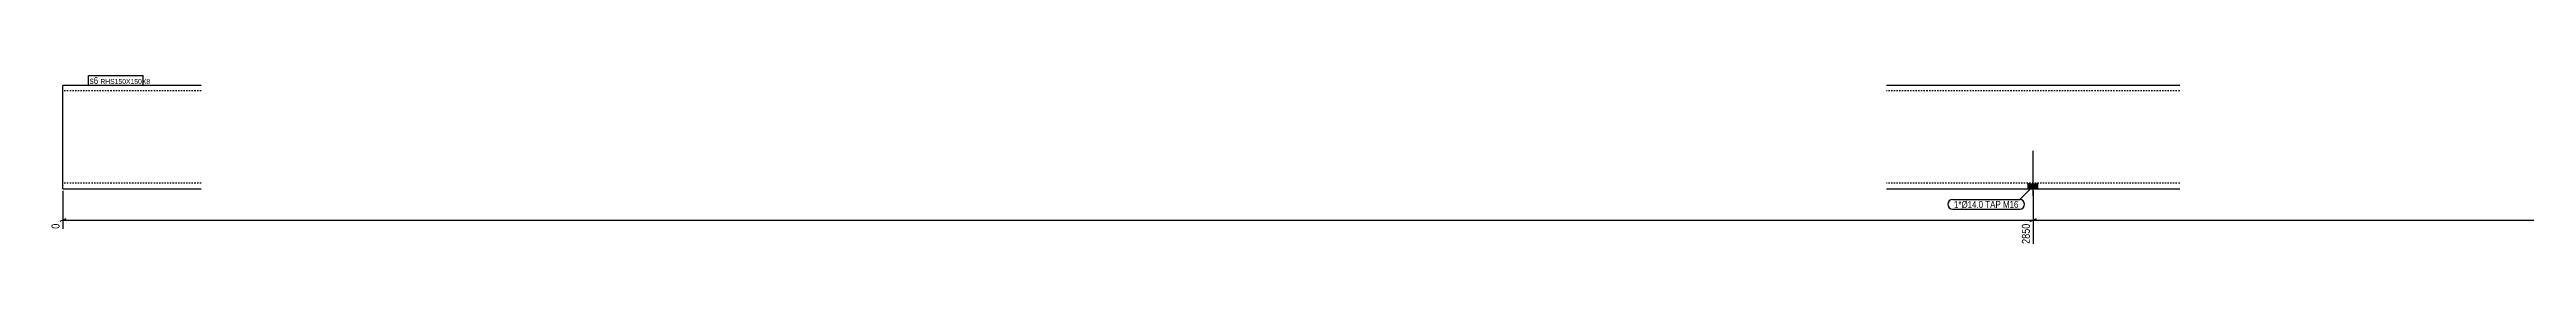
# Model space of a CAD drawing. Header units: millimetres. Extents: x 9 to 20439, y 7 to 253.
# Drawn here: x 13273 to 16856, y 7 to 253 of the extents above; entities that cross this region are included whole.
import ezdxf

# ---------------------------------------------------------------- set-up
doc = ezdxf.new("R2010")
doc.units = ezdxf.units.MM
doc.linetypes.add('DXK_LINE_DOT2', pattern=[3.9198, 1.9599, -1.9599])
for name, color, linetype in [('MÅLSÆTNING', 7, 'Continuous'), ('STÅL', 7, 'Continuous'), ('TEKST', 7, 'Continuous')]:
    doc.layers.add(name, color=color, linetype=linetype)
doc.styles.add('Arial Narrow', font='ARIALN.TTF', dxfattribs={"height": 0.2})

msp = doc.modelspace()

# ---------------------------------------------------------------- hatches: boundary and pattern name
at = {"layer": 'STÅL', "linetype": 'Continuous'}
msp.add_hatch(color=3, dxfattribs=at).paths.add_polyline_path([(16149.3, 96.9), (16135.3, 96.9), (16135.3, 88.9), (16149.3, 88.9)])

# ---------------------------------------------------------------- linework, layer by layer
at = {"layer": 'MÅLSÆTNING', "color": 7, "linetype": 'Continuous'}
for p, q in [((13292.3, 85.9), (13292.3, 30.9)), ((16142.3, 85.9), (16142.3, 9)), ((16142.3, 85.9), (16142.3, 9)), ((13296.8, 45.2), (13287.8, 41.6)), ((13292.3, 43.4), (16142.3, 43.4)), ((16146.8, 45.2), (16137.8, 41.6)), ((16137.8, 41.6), (16146.8, 45.2)), ((16142.3, 43.4), (20400.8, 43.4))]:
    msp.add_line(p, q, dxfattribs=at)
at = {"layer": 'STÅL', "color": 2, "linetype": 'Continuous'}
for p, q in [((13492.3, 238.9), (13292.3, 238.9)), ((13292.3, 218.9), (13292.3, 238.9)), ((13292.3, 108.9), (13292.3, 218.9)), ((16354.3, 238.9), (15930.3, 238.9)), ((13292.3, 88.9), (13292.3, 108.9)), ((13292.3, 88.9), (13492.3, 88.9)), ((15930.3, 88.9), (16354.3, 88.9))]:
    msp.add_line(p, q, dxfattribs=at)
at = {"layer": 'STÅL', "color": 7, "linetype": 'DXK_LINE_DOT2'}
for p, q in [((13492.3, 230.9), (13292.3, 230.9)), ((16354.3, 230.9), (15930.3, 230.9)), ((13292.3, 97.8), (13292.3, 108.9)), ((13292.3, 96.9), (13292.3, 97.8)), ((13492.3, 96.9), (13292.3, 96.9)), ((13292.3, 90.4), (13292.3, 96.9)), ((16354.3, 96.9), (15930.3, 96.9))]:
    msp.add_line(p, q, dxfattribs=at)
at = {"layer": 'STÅL', "color": 3, "linetype": 'Continuous'}
for p, q in [((16142.3, 78.9), (16142.3, 143.9)), ((16135.3, 88.9), (16135.3, 96.9)), ((16149.3, 88.9), (16149.3, 96.9))]:
    msp.add_line(p, q, dxfattribs=at)

# ---------------------------------------------------------------- next in the draw order: wipeouts: each hides what was drawn before it
at = {"color": 0, "linetype": 'Continuous'}
for points in [[(13289.9, 40.6), (13273.1, 40.6), (13273.1, 28.5), (13289.9, 28.5)], [(16139.9, 40.6), (16123.1, 40.6), (16123.1, 6.6), (16139.9, 6.6)]]:
    msp.add_wipeout(points, dxfattribs=at).dxf.layer = 'MÅLSÆTNING'
at = {"color": 0}
for points in [[(13343.4, 241), (13343.4, 251.5), (13331.3, 251.5), (13331.3, 241)], [(16121.1, 61.1), (16121.1, 71.6), (16027.8, 71.6), (16027.8, 61.1)]]:
    msp.add_wipeout(points, dxfattribs=at).dxf.layer = 'TEKST'

# ---------------------------------------------------------------- next in the draw order: texts
at = {"layer": 'MÅLSÆTNING', "color": 3, "linetype": 'Continuous', "style": 'Arial Narrow'}
for s, height, p in [('0', 11.5, (13287.5, 30.9)), ('2850', 11.45, (16137.5, 9))]:
    msp.add_text(s, height=height, rotation=90.0002, dxfattribs=at).set_placement(p)

# ---------------------------------------------------------------- next in the draw order: wipeouts: each hides what was drawn before it
at = {"color": 0}
for points in [[(13343.4, 241), (13343.4, 251.5), (13331.3, 251.5), (13331.3, 241)], [(16121.1, 61.1), (16121.1, 71.6), (16027.8, 71.6), (16027.8, 61.1)]]:
    msp.add_wipeout(points, dxfattribs=at).dxf.layer = 'TEKST'

# ---------------------------------------------------------------- next in the draw order: linework, layer by layer
at = {"layer": 'TEKST', "color": 7, "linetype": 'Continuous'}
for p, q in [((16026, 73.4), (16122.9, 73.4)), ((16142.3, 92.9), (16122.9, 73.4)), ((16026, 59.3), (16122.9, 59.3))]:
    msp.add_line(p, q, dxfattribs=at)
for centre, start, end in [((16026, 66.4), 90, 270), ((16122.9, 66.4), 270, 90)]:
    msp.add_arc(centre, 7.05, start, end, dxfattribs=at)

# ---------------------------------------------------------------- next in the draw order: texts
at = {"layer": 'TEKST', "color": 3, "style": 'Arial Narrow'}
msp.add_text('1*Ø14.0 TAP M16', height=10.021, dxfattribs=at).set_placement((16027.8, 61.1))

# ---------------------------------------------------------------- next in the draw order: wipeouts: each hides what was drawn before it
at = {"color": 0}
msp.add_wipeout([(13406.9, 241), (13406.9, 248.5), (13346.6, 248.5), (13346.6, 241)], dxfattribs=at).dxf.layer = 'TEKST'

# ---------------------------------------------------------------- next in the draw order: wipeouts: each hides what was drawn before it
msp.add_wipeout([(13406.9, 241), (13406.9, 248.5), (13346.6, 248.5), (13346.6, 241)], dxfattribs=at).dxf.layer = 'TEKST'

# ---------------------------------------------------------------- next in the draw order: linework, layer by layer
at = {"layer": 'TEKST', "color": 7, "linetype": 'Continuous'}
for p, q in [((13329.5, 253.3), (13408.7, 253.3)), ((13329.5, 239.2), (13329.5, 253.3)), ((13408.7, 239.2), (13408.7, 253.3)), ((13329.5, 239.2), (13408.7, 239.2))]:
    msp.add_line(p, q, dxfattribs=at)

# ---------------------------------------------------------------- next in the draw order: texts
at = {"layer": 'TEKST', "color": 3, "style": 'Arial Narrow'}
for s, height, p in [('s6', 10.02, (13331.3, 241)), ('RHS150X150X8', 7.158, (13346.6, 241))]:
    msp.add_text(s, height=height, dxfattribs=at).set_placement(p)

doc.saveas('drawing.dxf')
